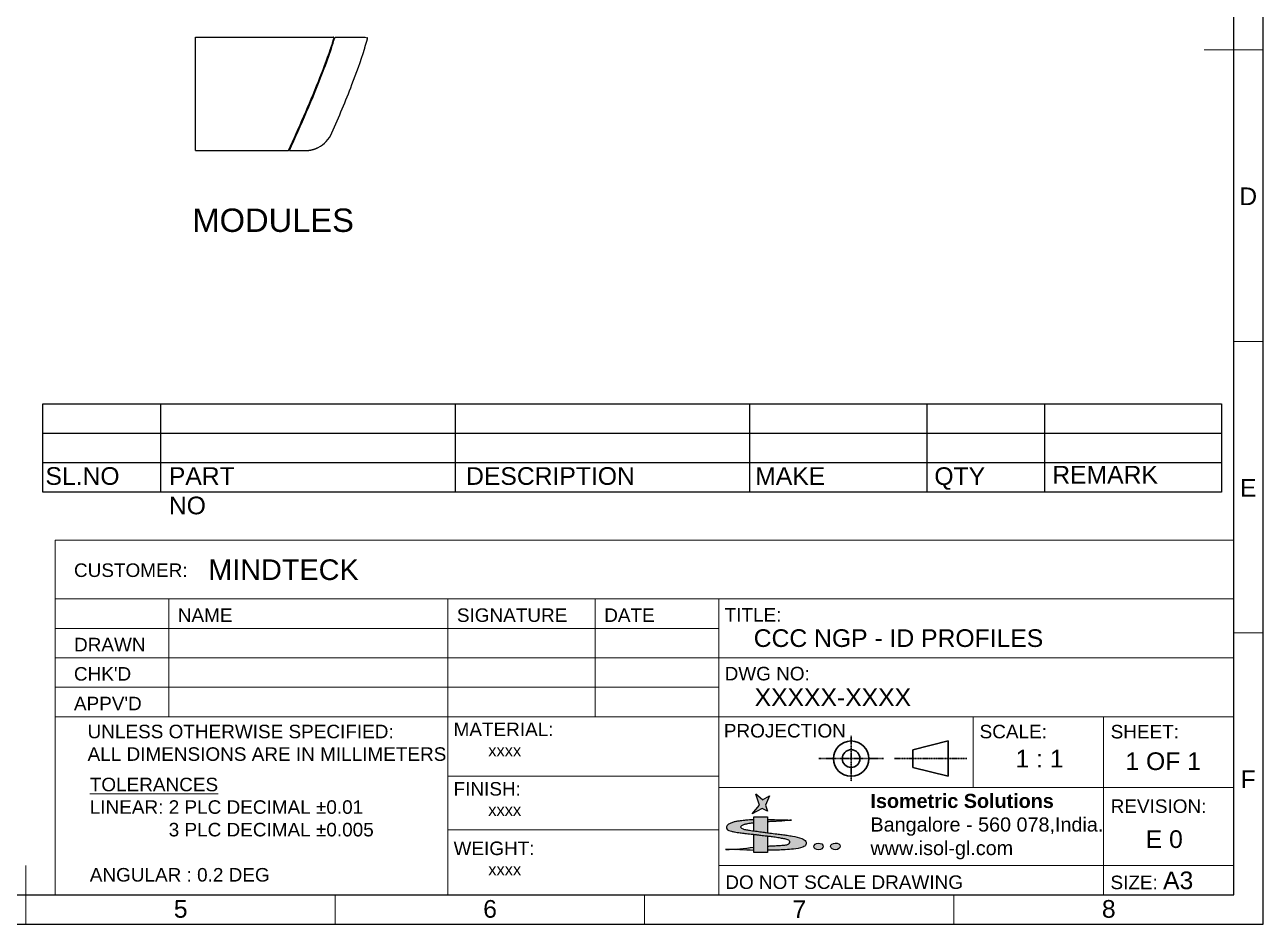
# Model space of a CAD drawing. Header units: inches. Extents: x -115 to 1565, y -604 to 584.
# Drawn here: x 724 to 1565, y -604 to 7 of the extents above; entities that cross this region are included whole.
import ezdxf

# ---------------------------------------------------------------- set-up
doc = ezdxf.new("R2010")
doc.units = ezdxf.units.IN
doc.header["$LTSCALE"] = 1.21
doc.header["$MEASUREMENT"] = 0
doc.header["$PDMODE"] = 3
doc.header["$PDSIZE"] = 0.3125
doc.linetypes.add('CENTER', pattern=[0.6, 0.375, -0.075, 0.075, -0.075])
doc.layers.get('0').update_dxf_attribs({"linetype": 'CONTINUOUS'})
doc.layers.get('Defpoints').update_dxf_attribs({"linetype": 'CONTINUOUS'})
for name, color, linetype, lineweight in [('BOM_TEXTS', 140, 'CONTINUOUS', 30), ('TABLE', 53, 'CONTINUOUS', 25), ('Template', 53, 'CONTINUOUS', 9)]:
    doc.layers.add(name, color=color, linetype=linetype, lineweight=lineweight)
for name, color, linetype in [('CRNTER_LINE', 1, 'CENTER'), ('DIMENSION', 140, 'CONTINUOUS'), ('Notes-Text', 7, 'CONTINUOUS')]:
    doc.layers.add(name, color=color, linetype=linetype)
doc.styles.get("Standard").update_dxf_attribs({"font": 'arial.ttf'})

# ---------------------------------------------------------------- blocks, each defined once
blk = doc.blocks.new('A3_Landscape')
h = blk.add_hatch(color=94)
h.paths.add_polyline_path([(2223.87, -116.46), (2222.71, -115.48), (2223.36, -117.35), (2222.13, -118.84), (2223.82, -117.93), (2224.71, -118.4), (2224.36, -117.4), (2225.02, -115.79)])
edge = h.paths.add_edge_path()
edge.add_line((2224.68, -122.05), (2224.68, -119.37))
edge.add_line((2224.68, -119.37), (2222.38, -119.37))
edge.add_line((2222.38, -119.37), (2222.38, -121.73))
edge.add_spline(control_points=[(2222.38, -121.73), (2222.38, -121.73), (2222.56, -121.75), (2223.08, -121.83), (2223.72, -121.92), (2224.3, -122), (2224.55, -122.04), (2224.68, -122.05)], knot_values=[5.369813, 5.369813, 5.369813, 5.369813, 5.377098, 5.983787, 7.113207, 7.530248, 7.954756, 7.954756, 7.954756, 7.954756], degree=3, periodic=0)
edge = h.paths.add_edge_path()
edge.add_spline(control_points=[(2224.68, -122.6), (2224.56, -122.59), (2224.18, -122.55), (2223.8, -122.5), (2223.36, -122.45), (2223, -122.41), (2222.8, -122.38), (2222.62, -122.36), (2222.52, -122.35)], knot_values=[0, 0, 0, 0, 0.248024, 0.778357, 1.254628, 1.717281, 2.030284, 2.251347, 2.251347, 2.251347, 2.251347], degree=3, periodic=0)
edge.add_spline(control_points=[(2222.52, -122.35), (2222.46, -122.34), (2222.42, -122.34), (2222.38, -122.33)], knot_values=[11.236513, 11.236513, 11.236513, 11.236513, 11.351567, 11.351567, 11.351567, 11.351567], degree=3, periodic=0)
edge.add_line((2222.38, -122.33), (2222.38, -125.41))
edge.add_line((2222.38, -125.41), (2224.69, -125.41))
edge.add_line((2224.69, -125.41), (2224.68, -122.6))
h = blk.add_hatch(color=1)
edge = h.paths.add_edge_path()
edge.add_line((2224.68, -119.82), (2224.68, -120.19))
edge.add_spline(control_points=[(2224.68, -120.19), (2224.71, -120.19), (2224.81, -120.19), (2225.06, -120.18), (2225.51, -120.16), (2226.13, -120.12), (2226.88, -120.09), (2227.58, -120.04), (2228.23, -119.96), (2228.6, -119.93), (2228.8, -119.91)], knot_values=[0, 0, 0, 0, 0.094642, 0.360541, 0.819787, 1.58211, 2.433683, 3.335854, 3.933853, 4.592475, 4.592475, 4.592475, 4.592475], degree=3, periodic=0)
edge.add_spline(control_points=[(2228.8, -119.91), (2228.63, -119.91), (2228.18, -119.89), (2227.43, -119.86), (2226.42, -119.84), (2225.5, -119.83), (2224.87, -119.82), (2224.68, -119.82)], knot_values=[0.185829, 0.185829, 0.185829, 0.185829, 0.749254, 1.705034, 2.671613, 4.135715, 4.76885, 4.76885, 4.76885, 4.76885], degree=3, periodic=0)
edge = h.paths.add_edge_path()
edge.add_spline(control_points=[(2222.38, -121.73), (2222.3, -121.72), (2222.06, -121.7), (2221.6, -121.63), (2221.09, -121.56), (2220.73, -121.47), (2220.49, -121.38), (2220.31, -121.31), (2220.14, -121.18), (2220.14, -120.99), (2220.3, -120.87), (2220.5, -120.75), (2220.75, -120.69), (2221.02, -120.61), (2221.35, -120.54), (2221.71, -120.48), (2222.07, -120.43), (2222.28, -120.41), (2222.38, -120.4)], knot_values=[0.018815, 0.018815, 0.018815, 0.018815, 0.270233, 0.833423, 1.573866, 1.962007, 2.083716, 2.431919, 2.598233, 2.780588, 2.960261, 3.227493, 3.547572, 3.802727, 4.167659, 4.670419, 5.02884, 5.369813, 5.369813, 5.369813, 5.369813], degree=3, periodic=0)
edge.add_line((2222.38, -120.4), (2222.38, -119.84))
edge.add_spline(control_points=[(2222.38, -119.84), (2222.29, -119.84), (2222.13, -119.85), (2221.8, -119.87), (2221.42, -119.9), (2220.99, -119.93), (2220.55, -119.98), (2220.04, -120.04), (2219.48, -120.13), (2218.9, -120.24), (2218.36, -120.47), (2217.92, -120.7), (2217.68, -121.05), (2217.76, -121.44), (2218.14, -121.68), (2218.6, -121.82), (2219.24, -121.95), (2220.02, -122.06), (2220.77, -122.16), (2221.39, -122.22), (2221.86, -122.27), (2222.18, -122.31), (2222.33, -122.33), (2222.38, -122.33)], knot_values=[0.072624, 0.072624, 0.072624, 0.072624, 0.347618, 0.61742, 1.166591, 1.626438, 2.066235, 2.64312, 3.331585, 3.956687, 4.605909, 5.276147, 5.578144, 5.963755, 6.460224, 6.984071, 7.574647, 8.626941, 9.574476, 10.1481, 10.724786, 11.108112, 11.236513, 11.236513, 11.236513, 11.236513], degree=3, periodic=0)
edge.add_spline(control_points=[(2222.38, -122.33), (2222.42, -122.34), (2222.46, -122.34), (2222.52, -122.35)], knot_values=[11.236513, 11.236513, 11.236513, 11.236513, 11.351567, 11.351567, 11.351567, 11.351567], degree=3, periodic=0)
edge.add_spline(control_points=[(2222.52, -122.35), (2222.62, -122.36), (2222.8, -122.38), (2223, -122.41), (2223.36, -122.45), (2223.8, -122.5), (2224.18, -122.55), (2224.56, -122.59), (2224.68, -122.6)], knot_values=[0, 0, 0, 0, 0.221063, 0.534065, 0.996718, 1.47299, 2.003323, 2.251347, 2.251347, 2.251347, 2.251347], degree=3, periodic=0)
edge.add_spline(control_points=[(2224.68, -122.6), (2224.79, -122.61), (2225.22, -122.66), (2225.64, -122.71), (2226.34, -122.82), (2227.22, -122.98), (2227.83, -123.1), (2228.28, -123.24), (2228.48, -123.55), (2228.38, -123.97), (2227.98, -124.18), (2227.55, -124.2), (2226.99, -124.27), (2226.39, -124.28), (2225.75, -124.33), (2225.3, -124.35), (2224.92, -124.37), (2224.76, -124.37), (2224.68, -124.38)], knot_values=[2.251347, 2.251347, 2.251347, 2.251347, 2.467707, 3.173329, 4.464073, 5.354803, 6.16017, 6.554508, 6.860171, 7.301724, 7.812666, 8.228298, 8.754404, 9.700108, 10.204287, 10.892246, 11.217855, 11.454197, 11.454197, 11.454197, 11.454197], degree=3, periodic=0)
edge.add_line((2224.68, -124.38), (2224.69, -125.04))
edge.add_spline(control_points=[(2224.69, -125.04), (2224.82, -125.04), (2225.06, -125.03), (2225.49, -125.02), (2225.99, -125.03), (2226.5, -125), (2227.09, -124.97), (2227.96, -124.92), (2229.22, -124.84), (2230.45, -124.66), (2231.3, -124.2), (2231.24, -123.37), (2230.31, -122.88), (2229.2, -122.69), (2228.06, -122.49), (2227.18, -122.37), (2226.2, -122.24), (2225.35, -122.14), (2224.81, -122.07), (2224.68, -122.05)], knot_values=[7.954756, 7.954756, 7.954756, 7.954756, 8.310112, 8.835897, 9.391156, 9.967443, 10.567452, 11.331879, 12.874542, 14.736481, 15.569242, 16.140756, 17.134474, 19.084346, 20.110955, 21.025292, 22.039489, 23.421272, 23.861203, 23.861203, 23.861203, 23.861203], degree=3, periodic=0)
edge.add_spline(control_points=[(2224.68, -122.05), (2224.55, -122.04), (2224.3, -122), (2223.72, -121.92), (2223.08, -121.83), (2222.56, -121.75), (2222.38, -121.73), (2222.38, -121.73)], knot_values=[5.369813, 5.369813, 5.369813, 5.369813, 5.794321, 6.211362, 7.340782, 7.94747, 7.954756, 7.954756, 7.954756, 7.954756], degree=3, periodic=0)
h.paths.add_polyline_path([(2222.38, -125.08), (2222.38, -124.51, 0.011297), (2217.61, -124.92, 0.022072)])
edge = h.paths.add_edge_path()
edge.add_ellipse((2233.36, -124.39), major_axis=(0.808, 0.031), ratio=0.703211, start_angle=0, end_angle=360)
edge = h.paths.add_edge_path()
edge.add_ellipse((2236.23, -124.37), major_axis=(0.808, 0.031), ratio=0.703211, start_angle=0, end_angle=360)
at = {"color": 94}
for p, q in [((2223.87, -116.46), (2222.71, -115.48)), ((2223.36, -117.35), (2222.71, -115.48)), ((2222.13, -118.84), (2223.36, -117.35)), ((2223.87, -116.46), (2225.02, -115.79)), ((2225.02, -115.79), (2224.36, -117.4)), ((2224.36, -117.4), (2224.71, -118.4)), ((2223.82, -117.93), (2222.13, -118.84)), ((2224.71, -118.4), (2223.82, -117.93))]:
    blk.add_line(p, q, dxfattribs=at)
for points in [[(2222.38, -121.73), (2222.38, -119.37), (2224.68, -119.37), (2224.68, -122.05)], [(2224.68, -122.6), (2224.69, -125.41), (2222.38, -125.41), (2222.38, -122.33)]]:
    blk.add_lwpolyline(points, dxfattribs=at)
at = {"color": 1}
for centre, radius, start, end in [((2215.32, -70.33), 54.64, 272.3995, 277.4236), ((2218.45, -171.06), 46.15, 85.122, 91.0525)]:
    blk.add_arc(centre, radius, start, end, dxfattribs=at)
for centre in [(2233.36, -124.39), (2236.23, -124.37)]:
    blk.add_ellipse(centre, major_axis=(0.808, 0.031), ratio=0.703211, dxfattribs=at)
for points, knots in [([(2222.38, -119.84), (2222.29, -119.84), (2222.13, -119.85), (2221.8, -119.87), (2221.42, -119.9), (2220.99, -119.93), (2220.55, -119.98), (2220.04, -120.04), (2219.48, -120.13), (2218.9, -120.24), (2218.36, -120.47), (2217.92, -120.7), (2217.68, -121.05), (2217.76, -121.44), (2218.14, -121.68), (2218.6, -121.82), (2219.24, -121.95), (2220.02, -122.06), (2220.77, -122.16), (2221.39, -122.22), (2221.86, -122.27), (2222.21, -122.31), (2222.4, -122.33), (2222.52, -122.35)], [0.072624, 0.072624, 0.072624, 0.072624, 0.347618, 0.61742, 1.166591, 1.626438, 2.066235, 2.64312, 3.331585, 3.956687, 4.605909, 5.276147, 5.578144, 5.963755, 6.460224, 6.984071, 7.574647, 8.626941, 9.574476, 10.1481, 10.724786, 11.108112, 11.351567, 11.351567, 11.351567, 11.351567]), ([(2222.38, -120.4), (2222.28, -120.41), (2222.07, -120.43), (2221.71, -120.48), (2221.35, -120.54), (2221.02, -120.61), (2220.75, -120.69), (2220.5, -120.75), (2220.3, -120.87), (2220.14, -120.99), (2220.14, -121.18), (2220.31, -121.31), (2220.49, -121.38), (2220.73, -121.47), (2221.09, -121.56), (2221.6, -121.63), (2222.06, -121.7), (2222.49, -121.74), (2223.08, -121.83), (2223.72, -121.92), (2224.44, -122.02), (2225.23, -122.13), (2226.2, -122.24), (2227.18, -122.37), (2228.06, -122.49), (2229.2, -122.69), (2230.31, -122.88), (2231.24, -123.37), (2231.3, -124.2), (2230.45, -124.66), (2229.22, -124.84), (2227.96, -124.92), (2227.09, -124.97), (2226.5, -125), (2225.99, -125.03), (2225.49, -125.02), (2225.06, -125.03), (2224.82, -125.04), (2224.69, -125.04)], [0.018815, 0.018815, 0.018815, 0.018815, 0.359787, 0.718208, 1.220969, 1.585901, 1.841056, 2.161135, 2.428367, 2.60804, 2.790395, 2.956709, 3.304912, 3.426621, 3.814762, 4.555205, 5.118395, 5.377098, 5.983787, 7.113207, 7.530248, 8.394687, 9.77647, 10.790667, 11.705004, 12.731613, 14.681485, 15.675203, 16.246717, 17.079478, 18.941417, 20.48408, 21.248507, 21.848516, 22.424803, 22.980062, 23.505847, 23.861205, 23.861205, 23.861205, 23.861205]), ([(2224.68, -119.82), (2224.87, -119.82), (2225.5, -119.83), (2226.42, -119.84), (2227.43, -119.86), (2228.18, -119.89), (2228.63, -119.91), (2228.8, -119.91)], [0.185829, 0.185829, 0.185829, 0.185829, 0.818964, 2.283066, 3.249645, 4.205425, 4.76885, 4.76885, 4.76885, 4.76885]), ([(2228.8, -119.91), (2228.6, -119.93), (2228.23, -119.96), (2227.58, -120.04), (2226.88, -120.09), (2226.13, -120.12), (2225.51, -120.16), (2225.06, -120.18), (2224.81, -120.19), (2224.71, -120.19), (2224.68, -120.19)], [0, 0, 0, 0, 0.658622, 1.25662, 2.158792, 3.010365, 3.772688, 4.231934, 4.497832, 4.592475, 4.592475, 4.592475, 4.592475]), ([(2222.52, -122.35), (2222.62, -122.36), (2222.8, -122.38), (2223, -122.41), (2223.36, -122.45), (2223.8, -122.5), (2224.24, -122.56), (2225.17, -122.65), (2225.64, -122.71), (2226.34, -122.82), (2227.22, -122.98), (2227.83, -123.1), (2228.28, -123.24), (2228.48, -123.55), (2228.38, -123.97), (2227.98, -124.18), (2227.55, -124.2), (2226.99, -124.27), (2226.39, -124.28), (2225.75, -124.33), (2225.3, -124.35), (2224.92, -124.37), (2224.76, -124.37), (2224.68, -124.38)], [0, 0, 0, 0, 0.221063, 0.534065, 0.996718, 1.47299, 2.003323, 2.467707, 3.173329, 4.464073, 5.354803, 6.16017, 6.554508, 6.860171, 7.301724, 7.812666, 8.228298, 8.754404, 9.700108, 10.204287, 10.892246, 11.217855, 11.454197, 11.454197, 11.454197, 11.454197])]:
    blk.add_open_spline(points, degree=3, knots=knots, dxfattribs=at)
at = {"layer": 'TABLE'}
for points in [[(1888.83, -137.6), (2308.83, -137.6), (2308.83, 159.4), (1888.83, 159.4)], [(1893.83, -132.6), (2303.83, -132.6), (2303.83, 154.4), (1893.83, 154.4)]]:
    blk.add_lwpolyline(points, close=True, dxfattribs=at)
at = {"layer": 'Template', "lineweight": 5}
for p, q in [((2308.83, 10.9), (2298.83, 10.9)), ((2308.83, -38.6), (2303.83, -38.6)), ((2103.83, -72.35), (2303.83, -72.35)), ((2103.83, -72.35), (2103.83, -132.6)), ((2215.43, -82.35), (2103.83, -82.35)), ((2215.43, -82.35), (2103.83, -82.35)), ((2123.08, -82.35), (2123.08, -102.35)), ((2170.43, -82.35), (2170.43, -102.35)), ((2195.43, -82.35), (2195.43, -102.35)), ((2215.43, -82.35), (2303.83, -82.35)), ((2216.43, -82.35), (2216.43, -132.6)), ((2303.83, -82.35), (2303.83, -132.6)), ((2216.43, -87.35), (2103.83, -87.35)), ((2308.83, -88.1), (2303.83, -88.1)), ((2216.43, -92.35), (2103.83, -92.35)), ((2215.43, -92.35), (2303.83, -92.35)), ((2216.43, -97.35), (2103.83, -97.35)), ((2216.43, -102.35), (2103.83, -102.35)), ((2170.43, -102.35), (2170.43, -132.6)), ((2216.43, -102.35), (2303.83, -102.35)), ((2259.63, -102.42), (2259.63, -114.35)), ((2281.73, -102.42), (2281.73, -114.35)), ((2216.43, -114.35), (2303.83, -114.35)), ((2281.73, -114.35), (2281.73, -132.6)), ((2098.83, -127.6), (2098.83, -137.6)), ((2151.33, -132.6), (2151.33, -137.6)), ((2203.83, -132.6), (2203.83, -137.6)), ((2256.33, -132.6), (2256.33, -137.6))]:
    blk.add_line(p, q, dxfattribs=at)
at = {"layer": 'Template'}
for p, q in [((2170.43, -102.35), (2216.43, -102.35)), ((2170.43, -112.45), (2216.43, -112.45)), ((2170.43, -121.55), (2216.43, -121.55)), ((2216.43, -127.6), (2303.83, -127.6))]:
    blk.add_line(p, q, dxfattribs=at)
at = {"layer": 'Template', "lineweight": 5}
for s, insert, char_height, attachment_point in [('{\\fArial|b0|i0|c0|p34;D}', (2306.28, -12.47), 3, 2), ('{\\fArial|b0|i0|c0|p34;E}', (2306.28, -61.97), 3, 2), ('{\\fArial|b0|i0|c0|p34;CUSTOMER:}', (2107.01, -76.32), 2.3, 1), ('{\\fArial|b0|i0|c0|p34;NAME}', (2124.63, -83.95), 2.3, 1), ('{\\fArial|b0|i0|c0|p34;SIGNATURE}', (2171.99, -83.95), 2.3, 1), ('{\\fArial|b0|i0|c0|p34;DATE}', (2196.99, -83.95), 2.3, 1), ('{\\fArial|b0|i0|c0|p34;TITLE:}', (2217.43, -83.89), 2.3, 1), ('{\\fArial|b0|i0|c0|p34;DRAWN}', (2107.02, -88.95), 2.3, 1), ("{\\fArial|b0|i0|c0|p34;CHK'D}", (2107, -93.92), 2.3, 1), ('{\\fArial|b0|i0|c0|p34;DWG NO:}', (2217.43, -93.88), 2.3, 1), ("{\\fArial|b0|i0|c0|p34;APPV'D}", (2107, -98.96), 2.3, 1), ('{\\fArial|b0|i0|c0|p34;UNLESS OTHERWISE SPECIFIED:\\PALL DIMENSIONS ARE IN MILLIMETERS}', (2109.32, -103.71), 2.3, 1), ('{\\fArial|b0|i0|c0|p34;MATERIAL:}', (2171.43, -103.35), 2.3, 1), ('{\\fArial|b0|i0|c0|p34;PROJECTION}', (2217.3, -103.58), 2.3, 1), ('{\\fArial|b0|i0|c0|p34;SCALE:}', (2260.7, -103.72), 2.3, 1), ('{\\fArial|b0|i0|c0|p34;SHEET:}', (2282.94, -103.74), 2.3, 1), ('{\\fArial|b0|i0|c0|p34;\\LTOLERANCES \\P\\lLINEAR: 2 PLC DECIMAL %%P0.01\\P               3 PLC DECIMAL %%P0.005\\P\\PANGULAR : 0.2 DEG}', (2109.69, -112.71), 2.3, 1), ('{\\fArial|b0|i0|c0|p34;FINISH:}', (2171.43, -113.45), 2.3, 1), ('{\\fArial|b0|i0|c0|p34;F}', (2306.28, -111.47), 3, 2), ('{\\fArial|b0|i0|c0|p34;REVISION:}', (2282.94, -116.39), 2.3, 1), ('{\\fArial|b0|i0|c0|p34;WEIGHT: }', (2171.43, -123.55), 2.3, 1), ('{\\fArial|b0|i0|c0|p34;DO NOT SCALE DRAWING}', (2217.54, -129.3), 2.3, 1), ('SIZE: {\\H1.304x;\\C255;A3}', (2282.91, -128.64), 2.3, 1), ('{\\fArial|b0|i0|c0|p34;5}', (2125.12, -136.53), 3, 8), ('{\\fArial|b0|i0|c0|p34;6}', (2177.62, -136.53), 3, 8), ('{\\fArial|b0|i0|c0|p34;7}', (2230.12, -136.53), 3, 8), ('{\\fArial|b0|i0|c0|p34;8}', (2282.62, -136.53), 3, 8)]:
    blk.add_mtext(s, dxfattribs=dict(at, insert=insert, char_height=char_height, attachment_point=attachment_point))
at = {"layer": 'Template', "color": 94, "insert": (2242.18, -115.45), "char_height": 2.4, "attachment_point": 1}
blk.add_mtext('{\\fArial|b1|i0|c0|p34;Isometric Solutions} \\PBangalore - 560 078,India.\\Pwww.isol-gl.com', dxfattribs=at)
blk = doc.blocks.new('side-view')
at = {"layer": 'CRNTER_LINE', "lineweight": 30, "ltscale": 0.15}
blk.add_line((3712.4, -120.29), (3712.4, -128.01), dxfattribs=at)
at = {"layer": 'CRNTER_LINE', "lineweight": 30, "ltscale": 0.2}
blk.add_line((3706.92, -124.15), (3717.89, -124.15), dxfattribs=at)
at = {"layer": 'DIMENSION', "lineweight": 30}
for radius in [3, 1.5]:
    blk.add_circle((3712.4, -124.15), radius, dxfattribs=at)
blk = doc.blocks.new('*U15')
at = {"layer": 'CRNTER_LINE', "lineweight": 30, "ltscale": 0.15}
blk.add_line((3719.75, -124.15), (3732.02, -124.15), dxfattribs=at)
at = {"layer": 'DIMENSION', "lineweight": 30}
for p, q in [((3722.85, -122.65), (3728.85, -121.15)), ((3728.85, -121.15), (3728.85, -127.15)), ((3722.85, -122.65), (3722.85, -125.65)), ((3728.85, -127.15), (3722.85, -125.65))]:
    blk.add_line(p, q, dxfattribs=at)

msp = doc.modelspace()

# ---------------------------------------------------------------- linework, layer by layer
at = {"color": 7, "linetype": 'Continuous'}
for p, q in [((840.28, -1.18), (933.76, -1.18)), ((840.28, -78.18), (840.28, -1.18)), ((840.28, -78.18), (840.28, -7.77)), ((933.18, -5.19), (932.03, -8.68)), ((933.18, -5.18), (933.24, -4.98)), ((933.2, -5.12), (933.18, -5.19)), ((933.23, -5.01), (933.2, -5.11)), ((933.31, -4.79), (933.24, -4.98)), ((934.06, -2.42), (933.94, -2.8)), ((934.18, -2.05), (934.06, -2.42)), ((934.22, -1.92), (934.18, -2.05)), ((934.23, -1.89), (934.22, -1.92)), ((934.25, -1.83), (934.23, -1.89)), ((934.24, -1.85), (934.24, -1.84)), ((935.33, -1.18), (955.33, -1.18)), ((955.33, -1.18), (956.77, -1.6)), ((957.11, -2.22), (957.09, -2.28)), ((932.03, -8.68), (931.87, -9.15)), ((932.34, -9.32), (932.5, -8.83)), ((840.28, -78.18), (903.44, -78.18)), ((840.28, -78.18), (903.44, -78.18)), ((903.44, -78.18), (903.53, -77.97)), ((904, -78.18), (914.58, -78.18)), ((904, -78.18), (914.58, -78.18))]:
    msp.add_line(p, q, dxfattribs=at)
for centre, radius, start, end in [((592.72, 104.9), 358.31, 341.49268, 342.71985), ((596.89, 103.64), 353.45, 342.08127, 342.53908), ((597.03, 103.59), 353.31, 342.09778, 342.53914), ((597.35, 103.49), 352.98, 342.1358, 342.53954), ((596.82, 103.66), 353.53, 342.13586, 342.47415), ((933.76, -1.69), 0.507, 343.56705, 89.57941), ((935.33, -1.68), 0.5, 89.99999, 162.72543), ((601.56, 102.11), 370.54, 342.50342, 342.69545), ((608.9, 99.84), 362.86, 342.69297, 343.65427), ((956.63, -2.08), 0.5, 343.6667, 73.74695), ((914.58, -58.18), 20, 296.54169, 336.3022)]:
    msp.add_arc(centre, radius, start, end, dxfattribs=at)
msp.add_open_spline([(933.2, -5.11), (933.2, -5.11), (933.2, -5.12), (933.2, -5.12)], degree=3, dxfattribs=at)
for points, knots in [([(903.44, -78.18), (910.45, -62.68), (920.66, -39.96), (929.36, -16.62), (931.87, -9.15)], [0, 0, 0, 0, 51.056365, 74.679769, 74.679769, 74.679769, 74.679769]), ([(903.53, -77.97), (910.52, -62.54), (920.68, -39.88), (929.36, -16.62), (931.87, -9.15)], [0, 0, 0, 0, 50.826924, 74.450328, 74.450328, 74.450328, 74.450328]), ([(904, -78.18), (907.95, -69.45), (915.95, -51.61), (925.55, -28.51), (930.77, -14), (932.5, -8.83)], [0, 0, 0, 0, 28.754946, 58.658793, 75.007232, 75.007232, 75.007232, 75.007232]), ([(904, -78.18), (907.95, -69.45), (915.95, -51.61), (925.49, -28.67), (930.66, -14.32), (932.34, -9.32)], [0, 0, 0, 0, 28.754946, 58.658793, 74.497461, 74.497461, 74.497461, 74.497461]), ([(932.89, -66.22), (937.65, -55.37), (945.59, -36.62), (952.4, -17.41), (954.95, -9.3)], [0, 0, 0, 0, 35.537433, 61.075807, 61.075807, 61.075807, 61.075807]), ([(932.89, -66.22), (937.65, -55.37), (945.59, -36.62), (952.4, -17.41), (954.95, -9.3)], [0, 0, 0, 0, 35.537433, 61.075807, 61.075807, 61.075807, 61.075807]), ([(914.58, -78.18), (914.67, -78.18), (914.86, -78.18), (915.15, -78.18), (915.44, -78.16), (915.73, -78.15), (916.01, -78.13), (916.3, -78.11), (916.59, -78.08), (916.88, -78.05), (917.17, -78.01), (917.45, -77.98), (917.74, -77.93), (918.03, -77.88), (918.31, -77.83), (918.6, -77.77), (918.88, -77.71), (919.17, -77.65), (919.45, -77.58), (919.73, -77.51), (920.01, -77.43), (920.29, -77.35), (920.57, -77.26), (920.84, -77.18), (921.12, -77.08), (921.39, -76.99), (921.66, -76.89), (921.93, -76.78), (922.2, -76.67), (922.47, -76.56), (922.73, -76.44), (922.99, -76.33), (923.25, -76.2), (923.43, -76.12), (923.51, -76.08)], [0, 0, 0, 0, 0.287175, 0.574801, 0.862849, 1.151289, 1.440092, 1.72923, 2.018671, 2.308387, 2.598347, 2.888522, 3.17888, 3.469391, 3.760026, 4.050752, 4.34154, 4.632359, 4.923177, 5.213965, 5.504691, 5.795326, 6.085837, 6.376195, 6.66637, 6.95633, 7.246046, 7.535488, 7.824625, 8.113428, 8.401869, 8.689916, 8.977542, 9.264717, 9.264717, 9.264717, 9.264717])]:
    msp.add_open_spline(points, degree=3, knots=knots, dxfattribs=at)
at = {"layer": 'Defpoints'}
for p in [(1307.32, -491.24), (1307.32, -491.24), (1363.84, -491.24)]:
    msp.add_point(p, dxfattribs=at)
at = {"layer": 'TABLE'}
for p, q in [((736.67, -250.29), (1536.67, -250.29)), ((736.67, -310.29), (736.67, -250.29)), ((816.67, -310.29), (816.67, -250.29)), ((1016.67, -310.29), (1016.67, -250.29)), ((1216.67, -310.29), (1216.67, -250.29)), ((1336.67, -250.29), (1336.67, -310.29)), ((1416.67, -250.29), (1416.67, -310.29)), ((1536.67, -250.29), (1536.67, -310.29)), ((1536.67, -270.29), (736.67, -270.29)), ((1536.67, -290.29), (736.67, -290.29)), ((1536.67, -310.29), (736.67, -310.29))]:
    msp.add_line(p, q, dxfattribs=at)

# ---------------------------------------------------------------- block references
at = {"layer": 'Notes-Text', "lineweight": 5, "xscale": 4, "yscale": 4, "zscale": 4}
msp.add_blockref('A3_Landscape', (-7670.25, -53.36), dxfattribs=at)
at = {"layer": 'Notes-Text', "xscale": 4, "yscale": 4, "zscale": 4}
for name in ['side-view', '*U15']:
    msp.add_blockref(name, (-13564.26, 5.35), dxfattribs=at)

# ---------------------------------------------------------------- texts
at = {"color": 2, "linetype": 'Continuous', "insert": (838.17, -117.55), "char_height": 15.875, "width": 152.4, "attachment_point": 1, "line_spacing_factor": 0.9}
msp.add_mtext('MODULES', dxfattribs=at)
at = {"layer": 'BOM_TEXTS', "char_height": 12, "width": 0.8798, "attachment_point": 1}
for s, insert in [('{\\fArial|b0|i0|c0|p34;SL.NO}', (738.43, -293.25)), ('{\\fArial|b0|i0|c0|p34;PART NO}', (822.19, -293.25)), ('{\\fArial|b0|i0|c0|p34;DESCRIPTION}', (1023.96, -293.25)), ('{\\fArial|b0|i0|c0|p34;MAKE}', (1220.24, -293.25)), ('{\\fArial|b0|i0|c0|p34;QTY}', (1341.84, -293.34)), ('{\\fArial|b0|i0|c0|p34;REMARK}', (1421.87, -292.35))]:
    msp.add_mtext(s, dxfattribs=dict(at, insert=insert))
at = {"layer": 'Notes-Text', "lineweight": 5, "attachment_point": 1}
for s, insert, char_height in [('MINDTECK', (848.93, -355.89), 14), ('CCC NGP - ID PROFILES', (1219.21, -403.37), 12), ('XXXXX-XXXX', (1219.84, -443.54), 12), ('1 : 1', (1396.91, -485.24), 12), ('1 OF 1', (1471.53, -486.98), 12), ('E 0', (1485.34, -539.92), 12)]:
    msp.add_mtext(s, dxfattribs=dict(at, insert=insert, char_height=char_height))
at = {"layer": 'Notes-Text', "char_height": 8, "width": 35.7835, "attachment_point": 1}
for insert in [(1039.02, -481.7), (1039.02, -522.1), (1039.02, -562.5)]:
    msp.add_mtext('{\\fArial|b0|i0|c0|p34;xxxx}', dxfattribs=dict(at, insert=insert))

doc.saveas('drawing.dxf')
